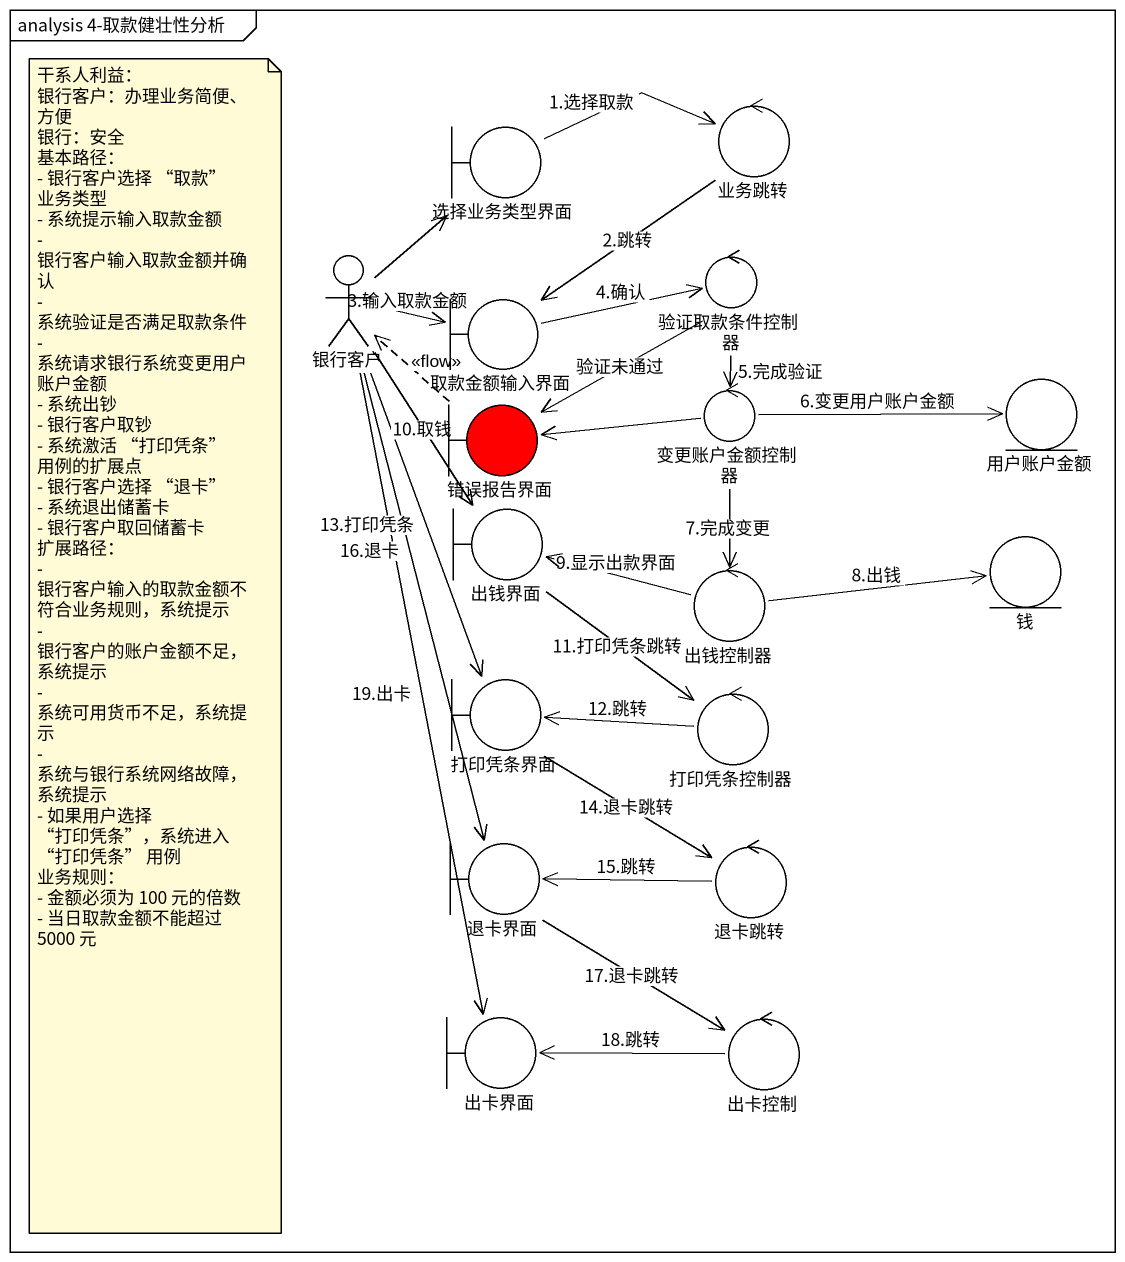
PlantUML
@startuml
mainframe analysis 4-取款健壮性分析
boundary 选择业务类型界面
control 业务跳转
actor 银行客户
boundary 取款金额输入界面
control 验证取款条件控制器
entity 用户账户金额
boundary 错误报告界面 #FF0000
control 变更账户金额控制器
boundary 出钱界面
control 出钱控制器
entity 钱
boundary 打印凭条界面
control 打印凭条控制器
boundary 退卡界面
control 退卡跳转
boundary 出卡界面
control 出卡控制
选择业务类型界面 -right-> 业务跳转 : 1.选择取款
业务跳转 --> 取款金额输入界面 : 2.跳转
银行客户 -up-> 选择业务类型界面
银行客户 -right-> 取款金额输入界面 : 3.输入取款金额
银行客户 --> 出钱界面 : 10.取钱
银行客户 --> 打印凭条界面 : 13.打印凭条
银行客户 --> 退卡界面 : 16.退卡
银行客户 --> 出卡界面 : 19.出卡
取款金额输入界面 -right-> 验证取款条件控制器 : 4.确认
验证取款条件控制器 --> 错误报告界面 : 验证未通过
验证取款条件控制器 --> 变更账户金额控制器 : 5.完成验证
错误报告界面 .up.> 银行客户 : <<flow>>
变更账户金额控制器 -right-> 用户账户金额 : 6.变更用户账户金额
变更账户金额控制器 -left-> 错误报告界面
变更账户金额控制器 --> 出钱控制器 : 7.完成变更
出钱界面 --> 打印凭条控制器 : 11.打印凭条跳转
出钱控制器 -left-> 出钱界面 : 9.显示出款界面
出钱控制器 -right-> 钱 : 8.出钱
打印凭条界面 --> 退卡跳转 : 14.退卡跳转
打印凭条控制器 -left-> 打印凭条界面 : 12.跳转
退卡界面 --> 出卡控制 : 17.退卡跳转
退卡跳转 -left-> 退卡界面 : 15.跳转
出卡控制 -left-> 出卡界面 : 18.跳转
note as N1
  干系人利益：
  银行客户：办理业务简便、方便
  银行：安全
  基本路径：
  - 银行客户选择 “取款” 业务类型
  - 系统提示输入取款金额
  - 银行客户输入取款金额并确认
  - 系统验证是否满足取款条件
  - 系统请求银行系统变更用户账户金额
  - 系统出钞
  - 银行客户取钞
  - 系统激活 “打印凭条” 用例的扩展点
  - 银行客户选择 “退卡”
  - 系统退出储蓄卡
  - 银行客户取回储蓄卡
  扩展路径：
  - 银行客户输入的取款金额不符合业务规则，系统提示
  - 银行客户的账户金额不足，系统提示
  - 系统可用货币不足，系统提示
  - 系统与银行系统网络故障，系统提示
  - 如果用户选择 “打印凭条”，系统进入 “打印凭条” 用例
  业务规则：
  - 金额必须为 100 元的倍数
  - 当日取款金额不能超过 5000 元
end note
@enduml
